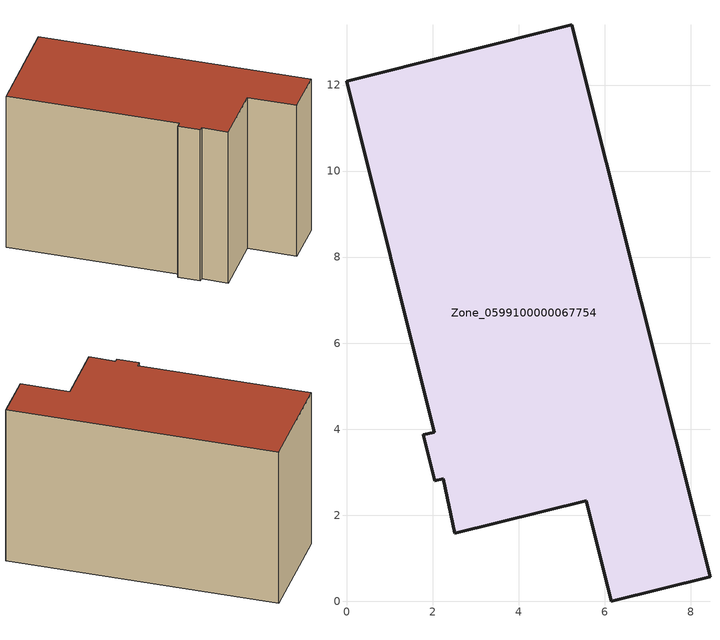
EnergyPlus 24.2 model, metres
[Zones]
Zone_0599100000067754
 floor ground (C_G): 5.24,13.4 8.45,0.57 6.16,0 5.57,2.34 2.51,1.58 2.25,2.85 2.05,2.8 1.78,3.87 2.04,3.93 0,12.09 z0
 wall outside (C_F): 2.04,3.93 1.78,3.87 2.05,2.8 2.25,2.85 2.51,1.58 5.57,2.34 6.16,0 8.45,0.57 5.24,13.4 0,12.09 2.04,3.93 z0:8.33
 roof outside (C_R): 5.24,13.4 0,12.09 2.04,3.93 1.78,3.87 2.05,2.8 2.25,2.85 2.51,1.58 5.57,2.34 6.16,0 8.45,0.57 z8.33
[BUILDING]
Pand.0599100000067754: North Axis=0; Terrain=City; Loads Convergence Tolerance Value=0.04; Temperature Convergence Tolerance Value=0.4; Solar Distribution=FullExterior; Maximum Number of Warmup Days=25; Minimum Number of Warmup Days=1
[Site:Location]
Rotterdam.The.Hague.AP_ZH_NLD Design_Conditions: Latitude=51.96; Longitude=4.45; Time Zone=1; Elevation=-4.5
[SITE:GROUNDTEMPERATURE:BUILDINGSURFACE]
18, 18, 18, 18, 18, 18, 18, 18, 18, 18, 18, 18
[MATERIAL] Thermal Absorptance=0.9; Solar Absorptance=0.7; Visible Absorptance=0.7
Name | Roughness | Thickness | Conductivity | Density | Specific Heat
G.TI.1975-1991 | MediumSmooth | 0.15 | 0.288461 | 540 | 1210
F.TI.1975-1991 | Rough | 0.3 | 0.230769 | 1920 | 840
R.TI.1975-1991 | MediumRough | 0.2 | 0.153846 | 1500 | 1000
[CONSTRUCTION]
C_G: G.TI.1975-1991
C_F: F.TI.1975-1991
C_R: R.TI.1975-1991
[ZONE]
Zone_0599100000067754: Type=1; Multiplier=1; Ceiling Height=Autocalculate; Volume=Autocalculate; Floor Area=autocalculate; Part of Total Floor Area=Yes
[ZONEINFILTRATION:DESIGNFLOWRATE]
Infil_Zone_0599100000067754: Zone or ZoneList or Space or SpaceList=Zone_0599100000067754; Schedule=AlwaysOn; Design Flow Rate Calculation Method=Flow/Area; Flow Rate per Floor Area=0.003; Constant Term Coefficient=1; Temperature Term Coefficient=0; Velocity Term Coefficient=0; Velocity Squared Term Coefficient=0
[HVACTEMPLATE:ZONE:IDEALLOADSAIRSYSTEM]
Zone_0599100000067754: Maximum Heating Supply Air Temperature=50; Minimum Cooling Supply Air Temperature=13; Maximum Heating Supply Air Humidity Ratio=0.0156; Minimum Cooling Supply Air Humidity Ratio=0.0077; Heating Limit=NoLimit; Cooling Limit=NoLimit; Dehumidification Control Type=ConstantSensibleHeatRatio; Cooling Sensible Heat Ratio=0.7; Dehumidification Setpoint=60; Humidification Control Type=None; Humidification Setpoint=30; Outdoor Air Method=None; Outdoor Air Flow Rate per Person=0.00944; Outdoor Air Flow Rate per Zone Floor Area=0; Outdoor Air Flow Rate per Zone=0; Demand Controlled Ventilation Type=None; Outdoor Air Economizer Type=NoEconomizer; Heat Recovery Type=None; Sensible Heat Recovery Effectiveness=0.7; Latent Heat Recovery Effectiveness=0.65
[ZONECONTROL:THERMOSTAT]
ThermostatControl_Zone_0599100000067754: Zone or ZoneList=Zone_0599100000067754; Control Type Schedule=DualSetpointControlType; Control 1=Thermostat_Zone_0599100000067754; Temperature Difference Between Cutout And Setpoint=0
[THERMOSTATSETPOINT:DUALSETPOINT]
Thermostat_Zone_0599100000067754: Heating Setpoint Temperature Schedule=HeatingSetpoint_Zone_0599100000067754; Cooling Setpoint Temperature Schedule=CoolingSetpoint_Zone_0599100000067754
[SCHEDULE:COMPACT]
HeatingSetpoint_Zone_0599100000067754: Through: 12/31, For: AllDays, Until: 24:00, 21
CoolingSetpoint_Zone_0599100000067754: Through: 12/31, For: AllDays, Until: 24:00, 24
DualSetpointControlType: Through: 12/31, For: AllDays, Until: 24:00, 4
AlwaysOn: Through: 12/31, For: AllDays, Until: 24:00, 1
